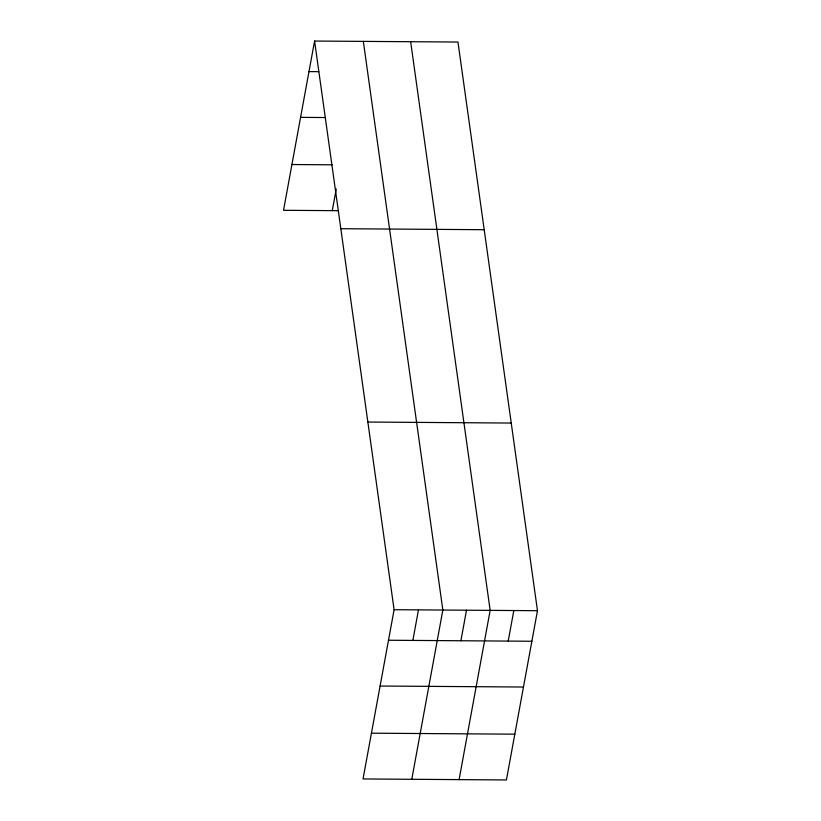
<?xml version="1.0" encoding="UTF-8"?>
<svg xmlns="http://www.w3.org/2000/svg" width="821" height="821" viewBox="0 0 821 821"><rect width="100%" height="100%" fill="white"/><g stroke="black" fill="none" stroke-linecap="round" stroke-linejoin="round"><path stroke-width="1.23" d="M314.587 41.05L394.101 609.705L363.036 778.955L506.413 779.95L537.478 610.701L457.964 42.045L314.587 41.05L283.522 210.299L338.498 210.679M332.269 210.638L336.251 188.953M412.86 640.421L418.474 609.88M411.783 779.293L442.847 610.044L363.334 41.389M460.899 640.76L466.502 610.208M459.103 779.622L490.158 610.372L410.654 41.717M508.209 641.088L513.823 610.537M308.983 71.591L318.733 71.663M300.578 117.362L324.952 117.536M291.927 164.528L332.146 164.805M340.828 228.71L484.205 229.706M367.859 422.045L511.237 423.051M394.101 609.705L537.478 610.701M388.487 640.247L531.875 641.252M380.092 686.028L523.47 687.023M371.431 733.184L514.818 734.179"/></g></svg>
